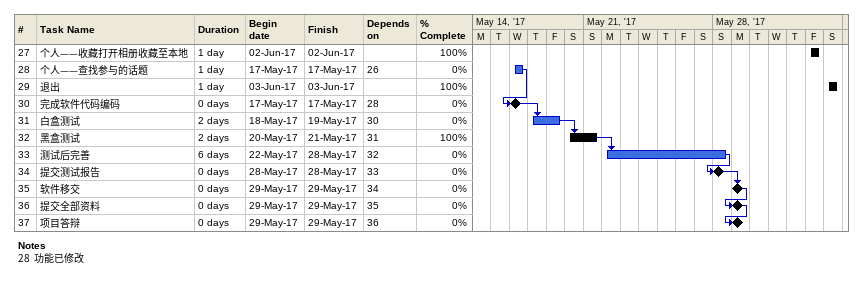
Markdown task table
| ID | Task | Duration | Start | Finish | Predecessors | % complete |
|---|---|---|---|---|---|---|
| 27 | 个人——收藏打开相册收藏至本地 | 1d | 2017-06-02 | 2017-06-02 |  | 100 |
| 28 | 个人——查找参与的话题 | 1d | 2017-05-17 | 2017-05-17 | 26 | 0 |
| 29 | 退出 | 1d | 2017-06-03 | 2017-06-03 |  | 100 |
| 30 | 完成软件代码编码 | 0d | 2017-05-17 | 2017-05-17 | 28 | 0 |
| 31 | 白盒测试 | 2d | 2017-05-18 | 2017-05-19 | 30 | 0 |
| 32 | 黑盒测试 | 2d | 2017-05-20 | 2017-05-21 | 31 | 100 |
| 33 | 测试后完善 | 6d | 2017-05-22 | 2017-05-28 | 32 | 0 |
| 34 | 提交测试报告 | 0d | 2017-05-28 | 2017-05-28 | 33 | 0 |
| 35 | 软件移交 | 0d | 2017-05-29 | 2017-05-29 | 34 | 0 |
| 36 | 提交全部资料 | 0d | 2017-05-29 | 2017-05-29 | 35 | 0 |
| 37 | 项目答辩 | 0d | 2017-05-29 | 2017-05-29 | 36 | 0 |

Notes
- 28: 功能已修改
